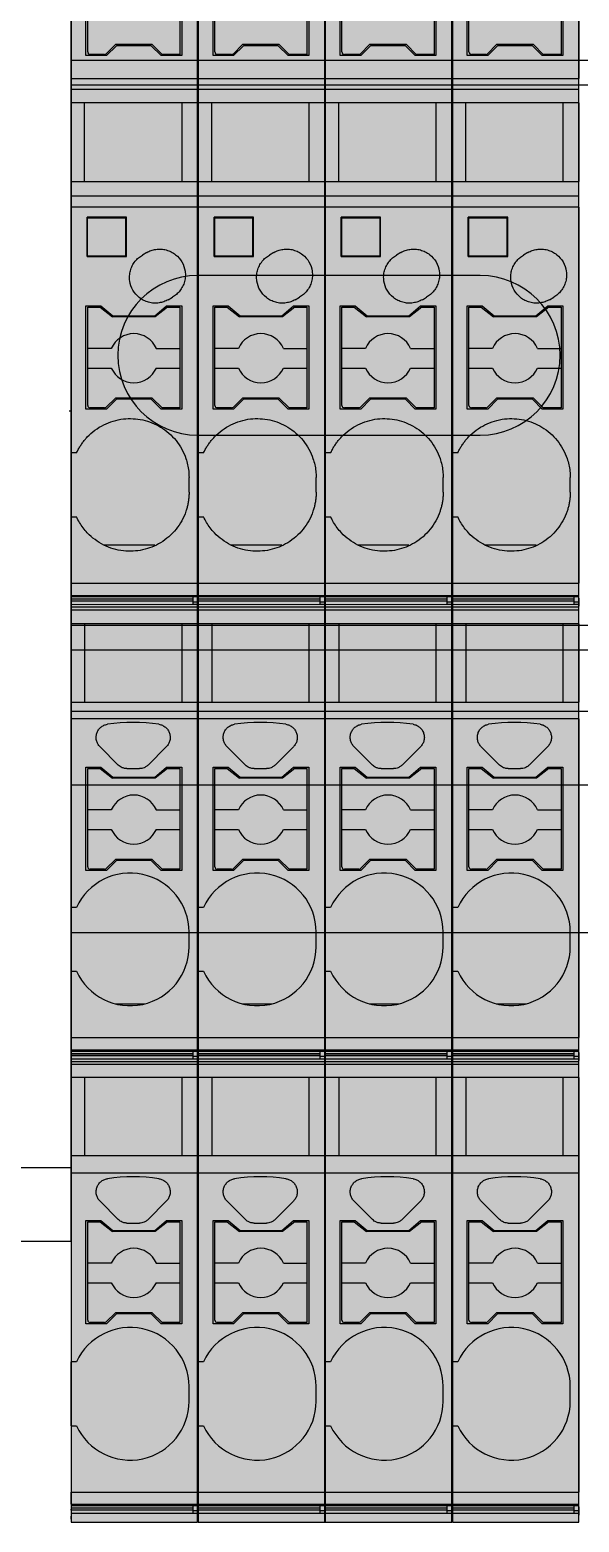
# Model space of a CAD drawing. Header units: millimetres. Extents: x -559267 to 14075, y 0 to 209897.
# Drawn here: x 1554.5 to 1576.9, y 3812.1 to 3872.8 of the extents above; entities that cross this region are included whole.
import ezdxf

# ---------------------------------------------------------------- set-up
doc = ezdxf.new("R2010")
doc.units = ezdxf.units.MM
doc.set_wipeout_variables(frame=1)

# ---------------------------------------------------------------- blocks, each defined once
blk = doc.blocks.new('A$Cef57175d')
at = {"color": 7, "linetype": 'Continuous', "lineweight": 25}
for p, q in [((509.5, 86), (40.5, 86)), ((143.25, 77.25), (131.75, 77.25)), ((131.75, 70.75), (143.25, 70.75)), ((509.5, 62), (40.5, 62)), ((509.5, 56.5), (40.5, 56.5)), ((40.5, 50.5), (509.5, 50.5))]:
    blk.add_line(p, q, dxfattribs=at)
at = {"color": 8, "linetype": 'Continuous', "lineweight": 25}
for p, q in [((509.5, 85), (40.5, 85)), ((509.5, 63), (40.5, 63)), ((509.5, 59.5), (40.5, 59.5))]:
    blk.add_line(p, q, dxfattribs=at)
at = {"color": 7, "linetype": 'Continuous', "lineweight": 25}
for centre, start, end in [((131.75, 74), 90, 270), ((143.25, 74), 0, 90), ((143.25, 74), 270, 0)]:
    blk.add_arc(centre, 3.25, start, end, dxfattribs=at)
blk = doc.blocks.new('*U227')
blk.add_blockref('A$Cef57175d', (-12.005, 536.234))
blk = doc.blocks.new('VPR-2.5-3L-GY')
at = {"true_color": 0xc7c8ca}
h = blk.add_hatch(color=9, dxfattribs=at)
h.dxf.hatch_style = 1
h.paths.add_polyline_path([(5.15, 51.291), (0, 51.291), (0, -51.291), (5.15, -51.291)])
at = {"true_color": 0xcd6928}
h = blk.add_hatch(color=32, dxfattribs=at)
h.dxf.hatch_style = 1
h.paths.add_polyline_path([(4.502, 12.608), (3.881, 12.608), (3.402, 12.208), (1.702, 12.208), (1.214, 12.608), (0.602, 12.608), (0.602, 8.408), (1.443, 8.408), (1.843, 8.808), (3.26, 8.808), (3.66, 8.408), (4.502, 8.408)])
h = blk.add_hatch(color=32, dxfattribs=at)
h.dxf.hatch_style = 1
h.paths.add_polyline_path([(4.502, -1.779), (3.881, -1.779), (3.402, -2.179), (1.702, -2.179), (1.214, -1.779), (0.602, -1.779), (0.602, -5.979), (1.443, -5.979), (1.843, -5.579), (3.26, -5.579), (3.66, -5.979), (4.502, -5.979)])
h = blk.add_hatch(color=32, dxfattribs=at)
h.dxf.hatch_style = 1
h.paths.add_polyline_path([(4.502, -20.561), (3.881, -20.561), (3.402, -20.961), (1.702, -20.961), (1.214, -20.561), (0.602, -20.561), (0.602, -24.761), (1.443, -24.761), (1.843, -24.361), (3.26, -24.361), (3.66, -24.761), (4.502, -24.761)])
h = blk.add_hatch(color=32, dxfattribs=at)
h.dxf.hatch_style = 1
h.paths.add_polyline_path([(4.502, -39.014), (3.881, -39.014), (3.402, -39.414), (1.702, -39.414), (1.214, -39.014), (0.602, -39.014), (0.602, -43.214), (1.443, -43.214), (1.843, -42.814), (3.26, -42.814), (3.66, -43.214), (4.502, -43.214)])
at = {"color": 7, "linetype": 'Continuous', "lineweight": 25}
for p, q in [((5.15, 19.768), (5.15, 7.484)), ((0, 14.533), (0, 7.484)), ((0.677, 8.558), (0.677, 10.078)), ((4.427, 10.078), (4.427, 8.458)), ((1.802, 8.858), (1.431, 8.487)), ((3.302, 8.858), (1.802, 8.858)), ((3.702, 8.458), (3.302, 8.858)), ((1.36, 8.458), (0.777, 8.458)), ((4.427, 8.458), (3.702, 8.458)), ((0, 7.484), (5.15, 7.484)), ((5.15, 7.024), (0, 7.024)), ((0, 6.483), (0, 7.024)), ((5.15, 6.483), (5.15, 7.024)), ((5.15, 6.483), (0, 6.483)), ((0, 3.283), (0, 6.483)), ((0.55, 3.283), (0.55, 6.483)), ((4.5, 6.483), (4.5, 3.283)), ((5.15, 6.483), (5.15, 3.283)), ((0, 3.283), (5.15, 3.283)), ((0, 2.694), (0, 3.283)), ((5.15, 2.694), (5.15, 3.283)), ((5.15, 2.694), (0, 2.694)), ((5.15, 2.234), (0, 2.234)), ((0, 2.234), (0, -7.767)), ((2.253, 1.836), (0.647, 1.836)), ((0.647, 0.231), (0.647, 1.836)), ((0.672, 1.811), (0.647, 1.836)), ((2.228, 1.811), (2.253, 1.836)), ((2.253, 0.231), (2.253, 1.836)), ((5.15, 2.234), (5.15, -13.066)), ((0.672, 1.811), (2.228, 1.811)), ((0.672, 0.256), (0.672, 1.811)), ((2.228, 0.256), (2.228, 1.811)), ((0.647, 0.231), (0.672, 0.256)), ((0.647, 0.231), (2.253, 0.231)), ((0.672, 0.256), (2.228, 0.256)), ((2.253, 0.231), (2.228, 0.256)), ((3.075, 0.393), (2.902, 0.293)), ((3.952, -1.526), (4.125, -1.426)), ((0.677, -3.509), (0.677, -1.829)), ((0.677, -1.829), (1.177, -1.829)), ((1.177, -1.829), (1.677, -2.229)), ((3.427, -2.229), (1.677, -2.229)), ((3.927, -1.829), (3.427, -2.229)), ((3.927, -1.829), (4.427, -1.829)), ((4.427, -1.829), (4.427, -3.509)), ((1.635, -3.509), (0.677, -3.509)), ((0.677, -4.309), (0.677, -3.509)), ((3.468, -3.509), (4.427, -3.509)), ((4.427, -3.509), (4.427, -4.309)), ((0.677, -5.829), (0.677, -4.309)), ((0.677, -4.309), (1.635, -4.309)), ((3.468, -4.309), (4.427, -4.309)), ((4.427, -4.309), (4.427, -5.929)), ((1.36, -5.929), (0.777, -5.929)), ((1.802, -5.529), (1.431, -5.9)), ((3.302, -5.529), (1.802, -5.529)), ((3.702, -5.929), (3.302, -5.529)), ((4.427, -5.929), (3.702, -5.929)), ((0.218, -7.767), (0, -7.767)), ((0, -10.367), (0, -7.767)), ((4.8, -9.367), (4.8, -8.767)), ((0, -10.367), (0.218, -10.367)), ((0, -10.367), (0, -13.066)), ((1.323, -11.511), (3.407, -11.511)), ((0, -13.066), (5.15, -13.066)), ((0, -13.563), (5.15, -13.563)), ((0, -13.592), (5.15, -13.592)), ((0, -13.613), (5.15, -13.613)), ((0, -13.71), (4.95, -13.71)), ((4.95, -13.798), (0, -13.798)), ((0, -13.798), (0, -13.804)), ((4.95, -13.804), (0, -13.804)), ((4.95, -13.938), (0, -13.943)), ((0, -13.943), (0, -14.048)), ((4.95, -13.613), (4.95, -13.836)), ((5.15, -13.836), (4.95, -13.836)), ((5.15, -13.938), (4.95, -13.938)), ((5.15, -13.671), (5.15, -13.836)), ((5.15, -13.938), (5.15, -14.003)), ((5.15, -14.048), (0, -14.048)), ((5.15, -14.167), (0, -14.167)), ((0, -14.717), (0, -14.167)), ((5.15, -14.048), (5.15, -14.003)), ((5.15, -14.717), (5.15, -14.167)), ((5.15, -14.717), (0, -14.717)), ((0, -17.917), (0, -14.717)), ((0.55, -14.717), (0.55, -17.917)), ((4.5, -14.717), (4.5, -17.917)), ((5.15, -14.717), (5.15, -17.917)), ((0, -17.917), (5.15, -17.917)), ((0, -18.585), (0, -17.917)), ((5.15, -18.585), (5.15, -17.917)), ((5.15, -18.585), (0, -18.585)), ((0, -18.585), (0, -26.267)), ((5.15, -18.585), (5.15, -31.566)), ((1.176, -19.726), (1.92, -20.47)), ((3.13, -20.47), (3.874, -19.726)), ((0.677, -22.291), (0.677, -20.611)), ((0.677, -20.611), (1.177, -20.611)), ((1.177, -20.611), (1.677, -21.011)), ((2.273, -20.617), (2.777, -20.617)), ((3.927, -20.611), (3.427, -21.011)), ((3.927, -20.611), (4.427, -20.611)), ((4.427, -20.611), (4.427, -22.291)), ((3.427, -21.011), (1.677, -21.011)), ((1.635, -22.291), (0.677, -22.291)), ((0.677, -23.091), (0.677, -22.291)), ((3.468, -22.291), (4.427, -22.291)), ((4.427, -22.291), (4.427, -23.091)), ((0.677, -24.611), (0.677, -23.091)), ((0.677, -23.091), (1.635, -23.091)), ((3.468, -23.091), (4.427, -23.091)), ((4.427, -23.091), (4.427, -24.711)), ((1.36, -24.711), (0.777, -24.711)), ((1.802, -24.311), (1.431, -24.682)), ((3.302, -24.311), (1.802, -24.311)), ((3.702, -24.711), (3.302, -24.311)), ((4.427, -24.711), (3.702, -24.711)), ((0.218, -26.267), (0, -26.267)), ((0, -28.867), (0, -26.267)), ((4.8, -27.867), (4.8, -27.267)), ((0, -28.867), (0.218, -28.867)), ((0, -28.867), (0, -31.566)), ((1.786, -30.187), (3.014, -30.187)), ((0, -31.566), (5.15, -31.566)), ((0, -32.063), (5.15, -32.063)), ((0, -32.113), (5.15, -32.113)), ((4.95, -32.113), (4.95, -32.336)), ((5.15, -32.171), (5.15, -32.336)), ((0, -32.21), (4.95, -32.21)), ((4.95, -32.298), (0, -32.298)), ((0, -32.298), (0, -32.304)), ((4.95, -32.304), (0, -32.304)), ((4.95, -32.438), (0, -32.443)), ((0, -32.443), (0, -32.548)), ((5.15, -32.548), (0, -32.548)), ((5.15, -32.667), (0, -32.667)), ((0, -33.185), (0, -32.667)), ((5.15, -32.336), (4.95, -32.336)), ((4.95, -32.336), (4.95, -32.438)), ((5.15, -32.438), (4.95, -32.438)), ((5.15, -32.336), (5.15, -32.438)), ((5.15, -32.438), (5.15, -32.503)), ((5.15, -32.548), (5.15, -32.503)), ((5.15, -33.185), (5.15, -32.667)), ((5.15, -33.185), (0, -33.185)), ((0, -36.385), (0, -33.185)), ((0.55, -33.185), (0.55, -36.385)), ((4.5, -33.185), (4.5, -36.385)), ((5.15, -33.185), (5.15, -36.385)), ((5.15, -36.385), (0, -36.385)), ((0, -36.385), (0, -37.085)), ((5.15, -36.385), (5.15, -37.085)), ((5.15, -37.085), (0, -37.085)), ((0, -37.085), (0, -44.767)), ((5.15, -37.085), (5.15, -50.066)), ((1.176, -38.226), (1.92, -38.97)), ((3.13, -38.97), (3.874, -38.226)), ((0.677, -40.744), (0.677, -39.064)), ((0.677, -39.064), (1.177, -39.064)), ((1.177, -39.064), (1.677, -39.464)), ((3.427, -39.464), (1.677, -39.464)), ((2.273, -39.117), (2.777, -39.117)), ((3.927, -39.064), (3.427, -39.464)), ((3.927, -39.064), (4.427, -39.064)), ((4.427, -39.064), (4.427, -40.744)), ((1.635, -40.744), (0.677, -40.744)), ((0.677, -41.544), (0.677, -40.744)), ((3.468, -40.744), (4.427, -40.744)), ((4.427, -40.744), (4.427, -41.544)), ((0.677, -43.064), (0.677, -41.544)), ((0.677, -41.544), (1.635, -41.544)), ((3.468, -41.544), (4.427, -41.544)), ((4.427, -41.544), (4.427, -43.164)), ((1.802, -42.764), (1.431, -43.135)), ((3.302, -42.764), (1.802, -42.764)), ((3.702, -43.164), (3.302, -42.764)), ((1.36, -43.164), (0.777, -43.164)), ((4.427, -43.164), (3.702, -43.164)), ((0.218, -44.767), (0, -44.767)), ((0, -47.367), (0, -44.767)), ((4.8, -46.367), (4.8, -45.767)), ((0, -47.367), (0.218, -47.367)), ((0, -47.367), (0, -50.066)), ((0, -50.066), (5.15, -50.066)), ((0, -50.563), (5.15, -50.563)), ((0, -50.613), (5.15, -50.613)), ((0, -50.71), (4.95, -50.71)), ((4.95, -50.798), (0, -50.798)), ((0, -50.798), (0, -50.804)), ((4.95, -50.804), (0, -50.804)), ((4.95, -50.938), (0, -50.943)), ((0, -50.943), (0, -51.048)), ((4.95, -50.613), (4.95, -50.836)), ((5.15, -50.836), (4.95, -50.836)), ((5.15, -50.938), (4.95, -50.938)), ((5.15, -50.671), (5.15, -50.836)), ((5.15, -50.836), (5.15, -50.938)), ((5.15, -50.938), (5.15, -51.003)), ((5.15, -51.048), (5.15, -51.003)), ((0, -51.291), (5.15, -51.291))]:
    blk.add_line(p, q, dxfattribs=at)
blk.add_lwpolyline([(5.15, -51.291), (5.15, 51.291), (0, 51.291), (0, -51.291), (5.15, -51.291)])
for points in [[(0.602, 8.408), (0.602, 12.608), (1.214, 12.608), (1.702, 12.208), (3.402, 12.208), (3.881, 12.608), (4.502, 12.608), (4.502, 8.408), (3.66, 8.408), (3.26, 8.808), (1.843, 8.808), (1.443, 8.408)], [(0.602, -5.979), (0.602, -1.779), (1.214, -1.779), (1.702, -2.179), (3.402, -2.179), (3.881, -1.779), (4.502, -1.779), (4.502, -5.979), (3.66, -5.979), (3.26, -5.579), (1.843, -5.579), (1.443, -5.979)], [(0.602, -24.761), (0.602, -20.561), (1.214, -20.561), (1.702, -20.961), (3.402, -20.961), (3.881, -20.561), (4.502, -20.561), (4.502, -24.761), (3.66, -24.761), (3.26, -24.361), (1.843, -24.361), (1.443, -24.761)], [(0.602, -43.214), (0.602, -39.014), (1.214, -39.014), (1.702, -39.414), (3.402, -39.414), (3.881, -39.014), (4.502, -39.014), (4.502, -43.214), (3.66, -43.214), (3.26, -42.814), (1.843, -42.814), (1.443, -43.214)]]:
    blk.add_lwpolyline(points, close=True, dxfattribs=at)
for centre, radius, start, end in [((0.777, 8.558), 0.1, 180, 270), ((1.36, 8.558), 0.1, 270, 315), ((2.552, -3.909), 1, 23.57818, 156.42182), ((2.552, -3.909), 1, 203.57818, 336.42182), ((0.777, -5.829), 0.1, 180, 270), ((1.36, -5.829), 0.1, 270, 315), ((2.525, -25.841), 7.108, 81.52418, 98.47582), ((2.552, -22.691), 1, 23.57818, 156.42182), ((2.552, -22.691), 1, 203.57818, 336.42182), ((2.4, -27.267), 2.4, 0, 155.37568), ((0.777, -24.611), 0.1, 180, 270), ((1.36, -24.611), 0.1, 270, 315), ((2.4, -27.867), 2.4, 204.62432, 0), ((2.525, -44.341), 7.108, 81.52418, 98.47582), ((2.552, -41.144), 1, 23.57818, 156.42182), ((2.552, -41.144), 1, 203.57818, 336.42182), ((0.777, -43.064), 0.1, 180, 270), ((2.4, -45.767), 2.4, 0, 155.37568), ((1.36, -43.064), 0.1, 270, 315), ((2.4, -46.367), 2.4, 204.62432, 0)]:
    blk.add_arc(centre, radius, start, end, dxfattribs=at)
for points, knots in [([(0, 7.024), (0, 7.034), (0, 7.055), (0, 7.098), (0, 7.148), (0, 7.226), (0, 7.337), (0, 7.435), (0, 7.484)], [0, 0, 0, 0, 0.1259506, 0.2495429, 0.37352, 0.5005997, 0.7495449, 1, 1, 1, 1]), ([(5.15, 7.024), (5.15, 7.062), (5.15, 7.127), (5.15, 7.289), (5.15, 7.387), (5.15, 7.484)], [0, 0, 0, 0, 0.5, 0.5, 1, 1, 1, 1]), ([(0, 2.234), (0, 2.258), (0, 2.307), (0, 2.378), (0, 2.447), (0, 2.531), (0, 2.627), (0, 2.672), (0, 2.694)], [0, 0, 0, 0, 0.125951, 0.249543, 0.37352, 0.5006, 0.749545, 1, 1, 1, 1]), ([(5.15, 2.234), (5.15, 2.326), (5.15, 2.426), (5.15, 2.594), (5.15, 2.658), (5.15, 2.694)], [0, 0, 0, 0, 0.5, 0.5, 1, 1, 1, 1]), ([(3.952, -1.526), (3.923, -1.542), (3.865, -1.573), (3.773, -1.61), (3.678, -1.638), (3.543, -1.664), (3.366, -1.673), (3.153, -1.638), (2.952, -1.561), (2.72, -1.413), (2.495, -1.154), (2.384, -0.831), (2.371, -0.556), (2.406, -0.343), (2.482, -0.141), (2.596, 0.035), (2.736, 0.185), (2.846, 0.257), (2.902, 0.293)], [0, 0, 0, 0, 0.030168, 0.060086, 0.090023, 0.12025, 0.185229, 0.25037, 0.315349, 0.38049, 0.500065, 0.619641, 0.684619, 0.749761, 0.814739, 0.87988, 0.9399, 1, 1, 1, 1]), ([(3.075, 0.393), (3.104, 0.409), (3.162, 0.44), (3.254, 0.477), (3.349, 0.505), (3.484, 0.531), (3.661, 0.539), (3.873, 0.505), (4.075, 0.428), (4.307, 0.28), (4.531, 0.021), (4.643, -0.302), (4.656, -0.577), (4.621, -0.79), (4.545, -0.992), (4.431, -1.168), (4.291, -1.318), (4.18, -1.39), (4.125, -1.426)], [0, 0, 0, 0, 0.030168, 0.060086, 0.090023, 0.12025, 0.185229, 0.25037, 0.315349, 0.38049, 0.500065, 0.619641, 0.684619, 0.749761, 0.814739, 0.87988, 0.9399, 1, 1, 1, 1]), ([(0.218, -7.767), (0.241, -7.719), (0.287, -7.624), (0.367, -7.488), (0.455, -7.357), (0.552, -7.233), (0.714, -7.05), (0.964, -6.828), (1.322, -6.609), (1.713, -6.454), (2.246, -6.346), (2.921, -6.379), (3.549, -6.63), (3.988, -6.95), (4.278, -7.254), (4.513, -7.602), (4.662, -7.94), (4.747, -8.243), (4.792, -8.503), (4.797, -8.679), (4.8, -8.767)], [0, 0, 0, 0, 0.024394, 0.048636, 0.072831, 0.097085, 0.121504, 0.185849, 0.250275, 0.31462, 0.379045, 0.500019, 0.620993, 0.685337, 0.749763, 0.814108, 0.878533, 0.919087, 0.959411, 1, 1, 1, 1]), ([(4.8, -9.367), (4.799, -9.419), (4.797, -9.525), (4.781, -9.682), (4.755, -9.837), (4.719, -9.991), (4.648, -10.225), (4.513, -10.531), (4.279, -10.879), (3.988, -11.183), (3.549, -11.503), (2.921, -11.754), (2.246, -11.788), (1.714, -11.68), (1.323, -11.525), (0.964, -11.305), (0.688, -11.06), (0.484, -10.82), (0.335, -10.602), (0.257, -10.445), (0.218, -10.367)], [0, 0, 0, 0, 0.024394, 0.048636, 0.072831, 0.097085, 0.121504, 0.185849, 0.250275, 0.31462, 0.379045, 0.500019, 0.620993, 0.685337, 0.749763, 0.814108, 0.878533, 0.919087, 0.959411, 1, 1, 1, 1]), ([(0, -13.563), (0, -13.56), (0, -13.555), (0, -13.538), (0, -13.511), (0, -13.467), (0, -13.403), (0, -13.326), (0, -13.242), (0, -13.154), (0, -13.095), (0, -13.066)], [0, 0, 0, 0, 0.080013, 0.160125, 0.241444, 0.369265, 0.500061, 0.627884, 0.758681, 0.878619, 1, 1, 1, 1]), ([(5.15, -13.563), (5.15, -13.55), (5.15, -13.491), (5.15, -13.309), (5.15, -13.188), (5.15, -13.066)], [0, 0, 0, 0, 0.5, 0.5, 1, 1, 1, 1]), ([(0, -13.798), (0, -13.796), (0, -13.79), (0, -13.776), (0, -13.768)], [0, 0, 0, 0, 0.497071, 1, 1, 1, 1]), ([(0, -13.804), (0, -13.809), (0, -13.828), (0, -13.882), (0, -13.916), (0, -13.943)], [0, 0, 0, 0, 0.5, 0.5, 1, 1, 1, 1]), ([(1.176, -19.726), (1.158, -19.707), (1.125, -19.671), (1.084, -19.608), (1.053, -19.541), (1.023, -19.446), (1.01, -19.321), (1.038, -19.174), (1.104, -19.038), (1.205, -18.927), (1.332, -18.844), (1.429, -18.822), (1.477, -18.811)], [0, 0, 0, 0, 0.063139, 0.125111, 0.187139, 0.250441, 0.375146, 0.500291, 0.624996, 0.750141, 0.874961, 1, 1, 1, 1]), ([(3.573, -18.811), (3.597, -18.816), (3.646, -18.825), (3.716, -18.851), (3.781, -18.886), (3.861, -18.945), (3.946, -19.038), (4.011, -19.173), (4.04, -19.321), (4.024, -19.47), (3.972, -19.612), (3.907, -19.688), (3.874, -19.726)], [0, 0, 0, 0, 0.063139, 0.125111, 0.187139, 0.250441, 0.375146, 0.500291, 0.624996, 0.750141, 0.874961, 1, 1, 1, 1]), ([(2.273, -20.617), (2.252, -20.616), (2.208, -20.614), (2.144, -20.601), (2.071, -20.576), (1.993, -20.536), (1.944, -20.492), (1.92, -20.47)], [0, 0, 0, 0, 0.166556, 0.332331, 0.500193, 0.749367, 1, 1, 1, 1]), ([(3.13, -20.47), (3.114, -20.485), (3.082, -20.515), (3.027, -20.551), (2.959, -20.584), (2.875, -20.611), (2.81, -20.615), (2.777, -20.617)], [0, 0, 0, 0, 0.166556, 0.332331, 0.500193, 0.749367, 1, 1, 1, 1]), ([(0, -32.063), (0, -32.06), (0, -32.055), (0, -32.038), (0, -32.011), (0, -31.967), (0, -31.903), (0, -31.826), (0, -31.742), (0, -31.654), (0, -31.595), (0, -31.566)], [0, 0, 0, 0, 0.080013, 0.160125, 0.241444, 0.369265, 0.500061, 0.627884, 0.758681, 0.878619, 1, 1, 1, 1]), ([(5.15, -32.063), (5.15, -32.05), (5.15, -31.991), (5.15, -31.809), (5.15, -31.688), (5.15, -31.566)], [0, 0, 0, 0, 0.5, 0.5, 1, 1, 1, 1]), ([(0, -32.298), (0, -32.296), (0, -32.29), (0, -32.276), (0, -32.268)], [0, 0, 0, 0, 0.497071, 1, 1, 1, 1]), ([(0, -32.304), (0, -32.309), (0, -32.328), (0, -32.382), (0, -32.415), (0, -32.443)], [0, 0, 0, 0, 0.5, 0.5, 1, 1, 1, 1]), ([(0, -32.667), (0, -32.666), (0, -32.665), (0, -32.653), (0, -32.632), (0, -32.599), (0, -32.565), (0, -32.548)], [0, 0, 0, 0, 0.16718, 0.33189, 0.500413, 0.749453, 1, 1, 1, 1]), ([(1.176, -38.226), (1.158, -38.207), (1.125, -38.171), (1.084, -38.108), (1.053, -38.041), (1.023, -37.946), (1.01, -37.821), (1.038, -37.674), (1.104, -37.538), (1.205, -37.427), (1.332, -37.344), (1.429, -37.322), (1.477, -37.311)], [0, 0, 0, 0, 0.063139, 0.125111, 0.187139, 0.250441, 0.375146, 0.500291, 0.624996, 0.750141, 0.874961, 1, 1, 1, 1]), ([(3.573, -37.311), (3.597, -37.316), (3.646, -37.325), (3.716, -37.351), (3.781, -37.386), (3.861, -37.445), (3.946, -37.538), (4.011, -37.673), (4.04, -37.821), (4.024, -37.97), (3.972, -38.112), (3.907, -38.188), (3.874, -38.226)], [0, 0, 0, 0, 0.0631394, 0.1251115, 0.1871388, 0.2504407, 0.3751456, 0.5002908, 0.6249958, 0.750141, 0.8749612, 1, 1, 1, 1]), ([(2.273, -39.117), (2.252, -39.116), (2.208, -39.114), (2.144, -39.101), (2.071, -39.076), (1.993, -39.036), (1.944, -38.992), (1.92, -38.97)], [0, 0, 0, 0, 0.1665561, 0.332331, 0.5001928, 0.7493673, 1, 1, 1, 1]), ([(3.13, -38.97), (3.114, -38.985), (3.082, -39.015), (3.027, -39.051), (2.959, -39.084), (2.875, -39.111), (2.81, -39.115), (2.777, -39.117)], [0, 0, 0, 0, 0.166556, 0.332331, 0.500193, 0.749367, 1, 1, 1, 1]), ([(0, -50.563), (0, -50.56), (0, -50.555), (0, -50.538), (0, -50.511), (0, -50.467), (0, -50.403), (0, -50.326), (0, -50.242), (0, -50.154), (0, -50.095), (0, -50.066)], [0, 0, 0, 0, 0.080013, 0.160125, 0.241444, 0.369265, 0.500061, 0.627884, 0.758681, 0.878619, 1, 1, 1, 1]), ([(5.15, -50.563), (5.15, -50.55), (5.15, -50.491), (5.15, -50.309), (5.15, -50.188), (5.15, -50.066)], [0, 0, 0, 0, 0.5, 0.5, 1, 1, 1, 1]), ([(0, -50.798), (0, -50.796), (0, -50.79), (0, -50.776), (0, -50.768)], [0, 0, 0, 0, 0.497071, 1, 1, 1, 1]), ([(0, -50.804), (0, -50.809), (0, -50.828), (0, -50.882), (0, -50.915), (0, -50.943)], [0, 0, 0, 0, 0.5, 0.5, 1, 1, 1, 1]), ([(0, -51.167), (0, -51.166), (0, -51.165), (0, -51.153), (0, -51.132), (0, -51.099), (0, -51.065), (0, -51.048)], [0, 0, 0, 0, 0.16718, 0.33189, 0.500413, 0.749453, 1, 1, 1, 1])]:
    blk.add_open_spline(points, degree=3, knots=knots, dxfattribs=at)
for points in [[(4.95, -13.836), (4.95, -13.87), (4.95, -13.907), (4.95, -13.938)], [(5.15, -13.836), (5.15, -13.87), (5.15, -13.907), (5.15, -13.938)], [(0, -14.048), (0, -14.118), (0, -14.167), (0, -14.167)], [(5.15, -14.167), (5.15, -14.167), (5.15, -14.118), (5.15, -14.048)], [(5.15, -32.667), (5.15, -32.667), (5.15, -32.618), (5.15, -32.548)], [(4.95, -50.836), (4.95, -50.871), (4.95, -50.906), (4.95, -50.938)], [(5.15, -51.167), (5.15, -51.167), (5.15, -51.118), (5.15, -51.048)]]:
    blk.add_open_spline(points, degree=3, dxfattribs=at)
blk = doc.blocks.new('*U229')
blk.add_blockref('VPR-2.5-3L-GY', (-2.575, 0))
blk = doc.blocks.new('*U230')
at = {"color": 0, "linetype": 'ByBlock', "lineweight": -2, "transparency": 16777216}
for p in [(0, 0), (5.173, 0), (10.345, 0), (15.518, 0)]:
    blk.add_blockref('*U229', p, dxfattribs=at)
blk = doc.blocks.new('D-VPR-6')
at = {"color": 0}
blk.add_wipeout([(0, 37.083), (2.2, 37.083), (2.2, -37.083), (0, -37.083)], dxfattribs=at)
at = {"color": 0, "linetype": 'Continuous', "lineweight": 25}
for p, q in [((2.2, -34.083), (2.2, 27.48)), ((0, -34.083), (2.2, -34.083)), ((2.2, -37.083), (2.2, -34.083)), ((0, -37.083), (2.2, -37.083)), ((0, -37.083), (2.2, -37.083))]:
    blk.add_line(p, q, dxfattribs=at)
at = {"color": 0, "linetype": 'Continuous'}
for q in [(2.121, -3.301), (2.2, -3.262)]:
    blk.add_line((2.2, -3.301), q, dxfattribs=at)
blk.add_point((2.2, -3.301), dxfattribs=at)
blk = doc.blocks.new('3+1')
at = {"color": 0}
blk.add_blockref('D-VPR-6', (40.75, 0), dxfattribs=at)
blk = doc.blocks.new('*U235')
at = {"color": 0}
blk.add_blockref('3+1', (-21.475, 0), dxfattribs=at)
blk = doc.blocks.new('*U236')
at = {"color": 0, "linetype": 'ByBlock', "lineweight": -2, "transparency": 16777216}
blk.add_blockref('*U235', (43.146, 0), dxfattribs=at)

msp = doc.modelspace()

# ---------------------------------------------------------------- block references
for name, p in [('*U227', (1441.603, 3249.347)), ('*U230', (1558.769, 3863.371))]:
    msp.add_blockref(name, p)

# ---------------------------------------------------------------- next in the draw order: block references
msp.add_blockref('*U236', (1491.573, 3860.605))

doc.saveas('drawing.dxf')
